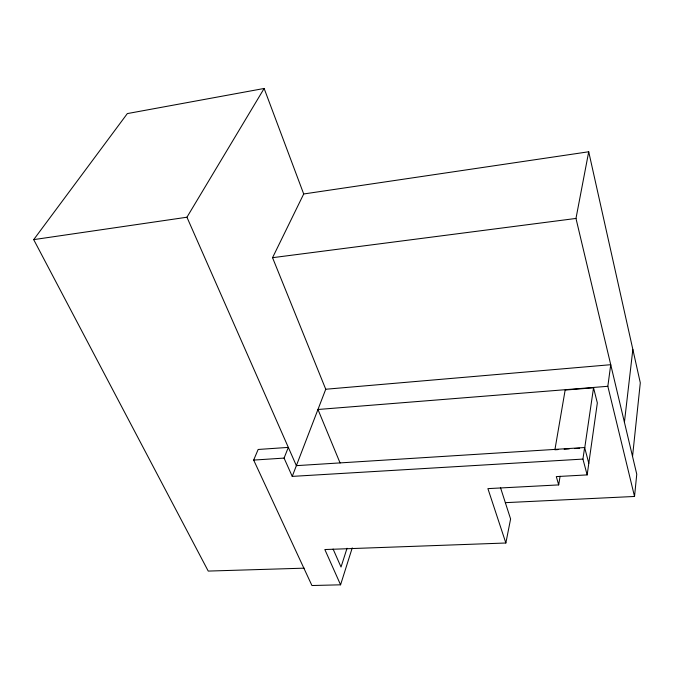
<?xml version="1.0" encoding="UTF-8"?>
<svg xmlns="http://www.w3.org/2000/svg" width="674" height="674" viewBox="0 0 674 674"><rect width="100%" height="100%" fill="white"/><g stroke="black" fill="none" stroke-linecap="round" stroke-linejoin="round"><path stroke-width="1.01" d="M505.365 502.661L634.529 496.46L636.761 474.218L575.975 218.443L588.714 151.768L303.704 193.977L272.549 257.687L325.744 389.243L292.238 476.392L582.934 459.087L584.628 447.536L296.366 465.65L186.942 217.222L264.141 88.471L303.704 193.977M632.541 456.433L640.3 382.832L588.714 151.768M624.419 422.269L632.844 349.418M634.529 496.46L607.838 386.295L610.737 364.701L325.744 389.243M292.238 476.392L284.074 458.093L288.329 447.393L258.142 449.474L253.668 460.081L311.936 585.529L340.572 584.813L324.843 549.537L505.854 543.008L487.9 488.625L558.687 484.909L556.303 476.602L587.164 474.9L597.341 402.934L593.541 387.794L565.149 390.061L554.904 449.785L557.988 449.592M584.729 447.915L593.541 387.794M558.687 484.909L560.094 476.265M505.854 543.008L510.597 518.963L500.445 487.471M340.572 584.813L352.249 547.886M347.043 548.248L341.027 567.036L333.099 549.057M304.159 568.165L208.232 571.08L33.7 239.624L127.335 113.586L264.141 88.471M33.7 239.624L186.942 217.222M272.549 257.687L575.975 218.443M607.838 386.295L317.959 409.489L340.092 462.979M253.668 460.081L284.074 458.093M564.155 449.204L569.303 448.884M574.442 448.555L579.589 448.235M582.934 459.087L587.164 474.9M584.628 447.536L588.806 463.308"/></g></svg>
